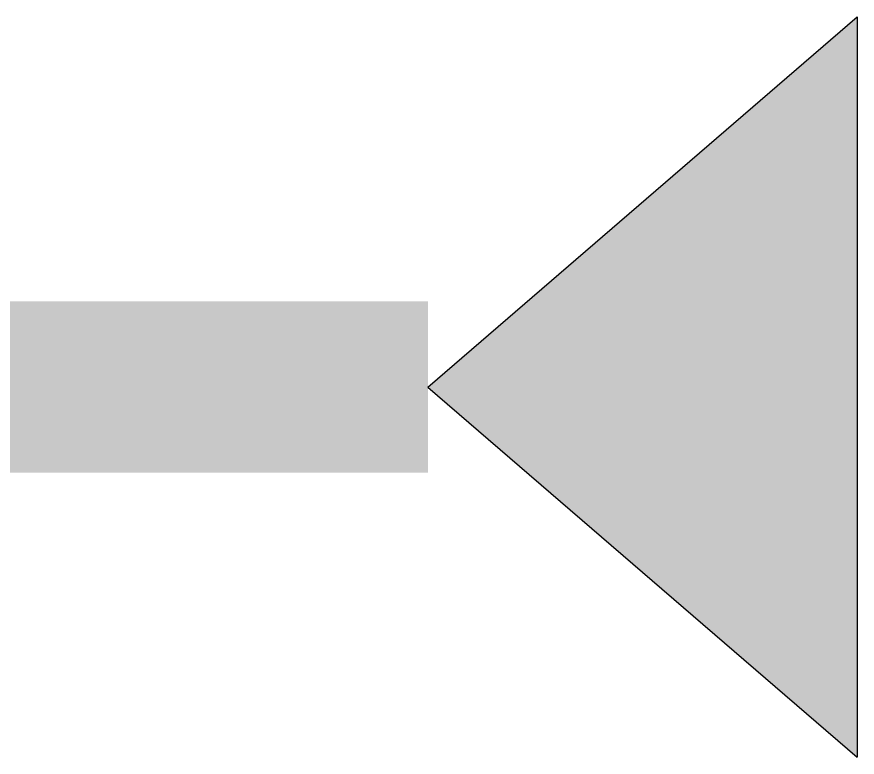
# Model space of a CAD drawing. Header units: millimetres. Extents: x -116965 to 323937, y 291661 to 566926.
# Drawn here: x -47115.1 to -47041.6, y 306604.7 to 306669.5 of the extents above; entities that cross this region are included whole.
import ezdxf

# ---------------------------------------------------------------- set-up
doc = ezdxf.new("R2010")
doc.units = ezdxf.units.MM
doc.layers.get('0').update_dxf_attribs({"lineweight": 18})

msp = doc.modelspace()

# ---------------------------------------------------------------- hatches: boundary and pattern name
at = {"lineweight": -3, "ltscale": 5}
h = msp.add_hatch(color=1, dxfattribs=at)
h.dxf.hatch_style = 1
h.paths.add_polyline_path([(-47041.555864, 306604.728418), (-47041.555864, 306669.477101), (-47079.122264, 306637.102759)])

# ---------------------------------------------------------------- linework, layer by layer
for p, q in [((-47079.122264, 306637.102759), (-47041.555864, 306669.477101)), ((-47041.555864, 306669.477101), (-47041.555864, 306604.728418)), ((-47079.122264, 306637.102759), (-47041.555864, 306604.728418))]:
    msp.add_line(p, q, dxfattribs=at)
at = {"color": 1, "lineweight": -3, "ltscale": 5, "const_width": 15}
msp.add_lwpolyline([(-47445.025253, 306637.102759), (-47079.122264, 306637.102759)], dxfattribs=at)

doc.saveas('drawing.dxf')
